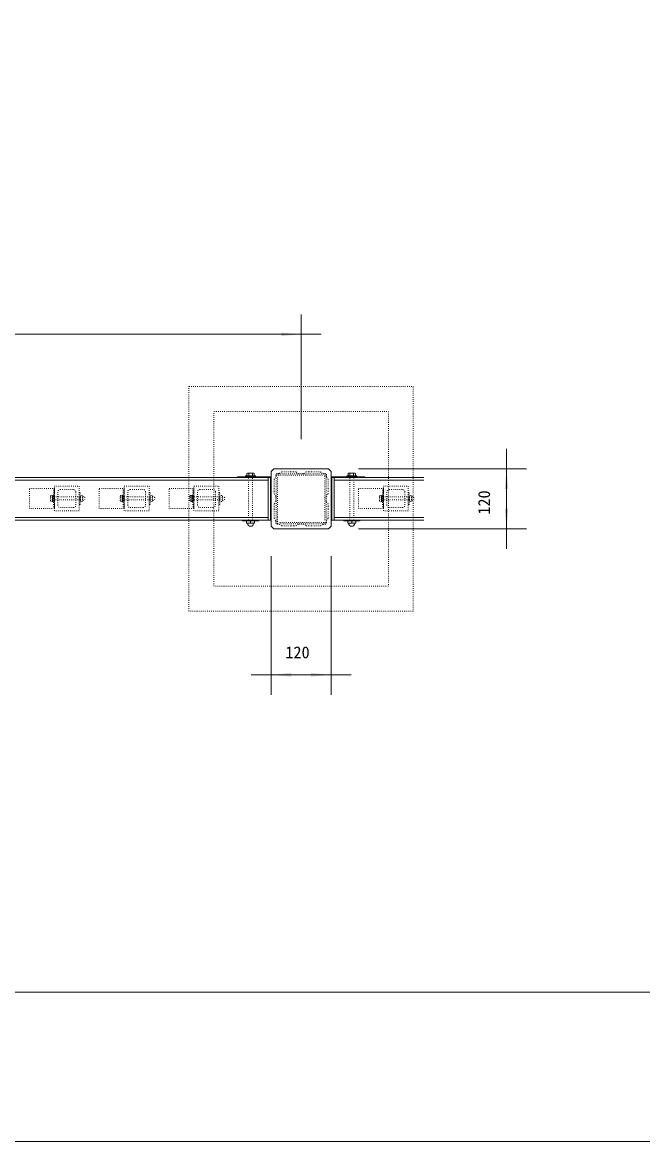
# Model space of a CAD drawing. Units: millimetres, scale not verified. Extents: x -3900 to 3900, y -2750 to 2750.
# Drawn here: x -605 to 639, y -2750 to -505 of the extents above; entities that cross this region are included whole.
import ezdxf
from ezdxf.enums import TextEntityAlignment as Align

# ---------------------------------------------------------------- set-up
doc = ezdxf.new("R2010")
doc.units = ezdxf.units.MM
doc.header["$LTSCALE"] = 20
doc.linetypes.add('USER5', pattern=[0.208282, 0.069427, -0.138855])
doc.layers.add('0-1_IMPORTED', color=30, linetype='Continuous', lineweight=18)
doc.styles.add('ＭＳ ゴシック', font='')
doc.styles.get('ＭＳ ゴシック').set_extended_font_data('MS Gothic')

msp = doc.modelspace()

# ---------------------------------------------------------------- linework, layer by layer
at = {"layer": '0-1_IMPORTED', "color": 1}
for p, q in [((-46, -1341), (-46, -1091)), ((-1546, -1131), (-46, -1131)), ((-46, -1131), (-6, -1131)), ((366, -1361), (366, -1401)), ((69, -1401), (406, -1401)), ((366, -1401), (366, -1521)), ((69, -1521), (406, -1521)), ((366, -1521), (366, -1561)), ((-106, -1576), (-106, -1853.83)), ((14, -1576), (14, -1853.83)), ((-146, -1813.83), (-106, -1813.83)), ((-106, -1813.83), (14, -1813.83)), ((14, -1813.83), (54, -1813.83))]:
    msp.add_line(p, q, dxfattribs=at)
at = {"layer": '0-1_IMPORTED'}
for p, q in [((-151.24, -1409.5), (-151.24, -1415)), ((-143.76, -1409.5), (-143.76, -1415)), ((51.76, -1409.5), (51.76, -1415)), ((59.24, -1409.5), (59.24, -1415)), ((-1479.5, -1423.5), (-112.5, -1423.5)), ((200, -1423.5), (20.5, -1423.5)), ((-112.5, -1498.5), (-1479.5, -1498.5)), ((20.5, -1498.5), (200, -1498.5)), ((-153.51, -1510), (-141.49, -1510)), ((-147.5, -1509.29), (-147.5, -1505.71)), ((61.51, -1510), (49.49, -1510)), ((55.5, -1509.29), (55.5, -1505.71)), ((-3900, -2450), (3900, -2450))]:
    msp.add_line(p, q, dxfattribs=at)
at = {"layer": '0-1_IMPORTED', "linetype": 'USER5'}
for p, q in [((-46, -1411), (-91.4, -1411)), ((-0.6, -1411), (-46, -1411)), ((-549, -1457.34), (-545, -1457.34)), ((-543, -1442.75), (-543, -1477.75)), ((-534, -1447.25), (-534, -1473.25)), ((-503, -1442.25), (-529, -1442.25)), ((-498, -1473.25), (-498, -1447.25)), ((-489, -1456.25), (-487.99, -1454.5)), ((-489, -1456.25), (-489, -1464.25)), ((-484, -1458.26), (-489, -1458.26)), ((-485.01, -1454.5), (-487.99, -1454.5)), ((-484, -1456.25), (-485.01, -1454.5)), ((-483.75, -1456), (-484, -1456)), ((-484, -1456.25), (-484, -1464.25)), ((-409, -1457.34), (-405, -1457.34)), ((-403, -1442.75), (-403, -1477.75)), ((-394, -1447.25), (-394, -1473.25)), ((-363, -1442.25), (-389, -1442.25)), ((-358, -1473.25), (-358, -1447.25)), ((-349, -1456.25), (-347.99, -1454.5)), ((-349, -1456.25), (-349, -1464.25)), ((-344, -1458.26), (-349, -1458.26)), ((-345.01, -1454.5), (-347.99, -1454.5)), ((-344, -1456.25), (-345.01, -1454.5)), ((-343.75, -1456), (-344, -1456)), ((-344, -1456.25), (-344, -1464.25)), ((-269, -1457.34), (-265, -1457.34)), ((-263, -1442.75), (-263, -1477.75)), ((-254, -1447.25), (-254, -1473.25)), ((-223, -1442.25), (-249, -1442.25)), ((-218, -1473.25), (-218, -1447.25)), ((-209, -1456.25), (-207.99, -1454.5)), ((-209, -1456.25), (-209, -1464.25)), ((-204, -1458.26), (-209, -1458.26)), ((-205.01, -1454.5), (-207.99, -1454.5)), ((-204, -1456.25), (-205.01, -1454.5)), ((-203.75, -1456), (-204, -1456)), ((-204, -1456.25), (-204, -1464.25)), ((111, -1457.34), (115, -1457.34)), ((117, -1442.75), (117, -1477.75)), ((126, -1447.25), (126, -1473.25)), ((157, -1442.25), (131, -1442.25)), ((162, -1473.25), (162, -1447.25)), ((171, -1456.25), (172.01, -1454.5)), ((171, -1456.25), (171, -1464.25)), ((176, -1458.26), (171, -1458.26)), ((174.99, -1454.5), (172.01, -1454.5)), ((176, -1456.25), (174.99, -1454.5)), ((176.25, -1456), (176, -1456)), ((176, -1456.25), (176, -1464.25)), ((-549, -1463.16), (-545, -1463.16)), ((-529, -1478.25), (-503, -1478.25)), ((-484, -1462.24), (-489, -1462.24)), ((-489, -1464.25), (-487.99, -1466)), ((-485.01, -1466), (-487.99, -1466)), ((-484, -1464.25), (-485.01, -1466)), ((-483.75, -1464.5), (-484, -1464.5)), ((-409, -1463.16), (-405, -1463.16)), ((-389, -1478.25), (-363, -1478.25)), ((-344, -1462.24), (-349, -1462.24)), ((-349, -1464.25), (-347.99, -1466)), ((-345.01, -1466), (-347.99, -1466)), ((-344, -1464.25), (-345.01, -1466)), ((-343.75, -1464.5), (-344, -1464.5)), ((-269, -1463.16), (-265, -1463.16)), ((-249, -1478.25), (-223, -1478.25)), ((-204, -1462.24), (-209, -1462.24)), ((-209, -1464.25), (-207.99, -1466)), ((-205.01, -1466), (-207.99, -1466)), ((-204, -1464.25), (-205.01, -1466)), ((-203.75, -1464.5), (-204, -1464.5)), ((111, -1463.16), (115, -1463.16)), ((131, -1478.25), (157, -1478.25)), ((176, -1462.24), (171, -1462.24)), ((171, -1464.25), (172.01, -1466)), ((174.99, -1466), (172.01, -1466)), ((176, -1464.25), (174.99, -1466)), ((176.25, -1464.5), (176, -1464.5))]:
    msp.add_line(p, q, dxfattribs=at)
at = {"layer": '0-1_IMPORTED'}
for points in [[(-3900, 2750), (3900, 2750), (3900, -2750), (-3900, -2750)], [(-141.3, -1409.5), (-140, -1410.25), (-140, -1415), (-155, -1415), (-155, -1410.25), (-153.7, -1409.5)], [(-106, -1406), (-101, -1401), (9, -1401), (14, -1406), (14, -1516), (9, -1521), (-101, -1521), (-106, -1516)], [(49.3, -1409.5), (48, -1410.25), (48, -1415), (63, -1415), (63, -1410.25), (61.7, -1409.5)], [(-1479.5, -1418.5), (-112.5, -1418.5), (-112.5, -1503.5), (-1479.5, -1503.5)], [(-106, -1503.5), (-107.5, -1503.5), (-107.5, -1418.5), (-174, -1418.5), (-174, -1417), (-106, -1417)], [(-137.5, -1415), (-137.5, -1417), (-157.5, -1417), (-157.5, -1415)], [(-112.5, -1418.5), (-107.5, -1418.5), (-107.5, -1503.5), (-112.5, -1503.5)], [(14, -1503.5), (15.5, -1503.5), (15.5, -1418.5), (82, -1418.5), (82, -1417), (14, -1417)], [(20.5, -1418.5), (15.5, -1418.5), (15.5, -1503.5), (20.5, -1503.5)], [(45.5, -1415), (45.5, -1417), (65.5, -1417), (65.5, -1415)], [(-163.5, -1503.5), (-131.5, -1503.5), (-131.5, -1505), (-163.5, -1505)], [(39.5, -1503.5), (71.5, -1503.5), (71.5, -1505), (39.5, -1505)], [(-155.5, -1505), (-139.5, -1505), (-139.5, -1510), (-155.5, -1510)], [(47.5, -1505), (63.5, -1505), (63.5, -1510), (47.5, -1510)]]:
    msp.add_lwpolyline(points, close=True, dxfattribs=at)
at = {"layer": '0-1_IMPORTED', "linetype": 'USER5'}
for points in [[(-271, -1236), (179, -1236), (179, -1686), (-271, -1686)], [(-221, -1286), (129, -1286), (129, -1636), (-221, -1636)], [(9, -1401), (14, -1406), (14, -1516), (9, -1521), (-101, -1521), (-106, -1516), (-106, -1406), (-101, -1401)], [(-541, -1435.25), (-491, -1435.25), (-491, -1485.25), (-541, -1485.25)], [(-401, -1435.25), (-351, -1435.25), (-351, -1485.25), (-401, -1485.25)], [(-261, -1435.25), (-211, -1435.25), (-211, -1485.25), (-261, -1485.25)], [(-143.5, -1415), (-143.5, -1503.5), (-151.5, -1503.5), (-151.5, -1415)], [(51.5, -1415), (51.5, -1503.5), (59.5, -1503.5), (59.5, -1415)], [(119, -1435.25), (169, -1435.25), (169, -1485.25), (119, -1485.25)], [(-541, -1440.25), (-541, -1480.25), (-591, -1480.25), (-591, -1440.25)], [(-549, -1455.8), (-548.25, -1454.5), (-545, -1454.5), (-545, -1466), (-548.25, -1466), (-549, -1464.7)], [(-545, -1454.25), (-543, -1454.25), (-543, -1466.25), (-545, -1466.25)], [(-545, -1457.25), (-489, -1457.25), (-489, -1463.25), (-545, -1463.25)], [(-489, -1448.25), (-491, -1448.25), (-491, -1472.25), (-489, -1472.25)], [(-401, -1440.25), (-401, -1480.25), (-451, -1480.25), (-451, -1440.25)], [(-409, -1455.8), (-408.25, -1454.5), (-405, -1454.5), (-405, -1466), (-408.25, -1466), (-409, -1464.7)], [(-405, -1454.25), (-403, -1454.25), (-403, -1466.25), (-405, -1466.25)], [(-405, -1457.25), (-349, -1457.25), (-349, -1463.25), (-405, -1463.25)], [(-349, -1448.25), (-351, -1448.25), (-351, -1472.25), (-349, -1472.25)], [(-261, -1440.25), (-261, -1480.25), (-311, -1480.25), (-311, -1440.25)], [(-269, -1455.8), (-268.25, -1454.5), (-265, -1454.5), (-265, -1466), (-268.25, -1466), (-269, -1464.7)], [(-265, -1454.25), (-263, -1454.25), (-263, -1466.25), (-265, -1466.25)], [(-265, -1457.25), (-209, -1457.25), (-209, -1463.25), (-265, -1463.25)], [(-209, -1448.25), (-211, -1448.25), (-211, -1472.25), (-209, -1472.25)], [(119, -1440.25), (119, -1480.25), (69, -1480.25), (69, -1440.25)], [(111, -1455.8), (111.75, -1454.5), (115, -1454.5), (115, -1466), (111.75, -1466), (111, -1464.7)], [(115, -1454.25), (117, -1454.25), (117, -1466.25), (115, -1466.25)], [(115, -1457.25), (171, -1457.25), (171, -1463.25), (115, -1463.25)], [(171, -1448.25), (169, -1448.25), (169, -1472.25), (171, -1472.25)]]:
    msp.add_lwpolyline(points, close=True, dxfattribs=at)
for points in [[(-97, -1413), (-97, -1417), (-100, -1422), (-100, -1440), (-100, -1446), (-100, -1451), (-96.5, -1456), (-96.5, -1466), (-100, -1471), (-100, -1476), (-100, -1482), (-100, -1500), (-97, -1505), (-97, -1509)], [(2, -1410), (-2, -1410), (-7, -1407), (-25, -1407), (-31, -1407), (-36, -1407), (-41, -1410.5), (-51, -1410.5), (-56, -1407), (-61, -1407), (-67, -1407), (-85, -1407), (-90, -1410), (-94, -1410)], [(-91.4, -1413.3), (-46, -1413.3), (-0.6, -1413.3)], [(8, -1471), (4.5, -1466), (4.5, -1456), (8, -1451), (8, -1446), (8, -1440), (8, -1422), (5, -1417), (5, -1413)], [(-96, -1415.6), (-96, -1461), (-96, -1506.4)], [(-93.7, -1506.4), (-93.7, -1461), (-93.7, -1415.6)], [(1.7, -1415.6), (1.7, -1461), (1.7, -1506.4)], [(4, -1506.4), (4, -1461), (4, -1415.6)], [(5, -1509), (5, -1505), (8, -1500), (8, -1482), (8, -1476), (8, -1471)], [(-94, -1512), (-90, -1512), (-85, -1515), (-67, -1515), (-61, -1515), (-56, -1515), (-51, -1511.5), (-41, -1511.5), (-36, -1515), (-31, -1515), (-25, -1515), (-7, -1515), (-2, -1512), (2, -1512)], [(-0.6, -1508.7), (-46, -1508.7), (-91.4, -1508.7)], [(-91.4, -1511), (-46, -1511), (-0.6, -1511)]]:
    msp.add_lwpolyline(points, dxfattribs=at)
at = {"layer": '0-1_IMPORTED'}
msp.add_lwpolyline([(200, -1418.5), (20.5, -1418.5), (20.5, -1503.5), (200, -1503.5)], dxfattribs=at)
at = {"layer": '0-1_IMPORTED', "linetype": 'USER5'}
for centre, radius, start, end in [((-94, -1413), 3, 90, 180), ((-91.4, -1415.6), 4.6, 90, 180), ((-91.4, -1415.6), 2.3, 90, 180), ((-0.6, -1415.6), 4.6, 0, 90), ((-0.6, -1415.6), 2.3, 360, 90), ((2, -1413), 3, 0, 90), ((-529, -1447.25), 5, 90, 180), ((-503, -1447.25), 5, 0, 90), ((-483.75, -1460.25), 4.25, 270, 90), ((-389, -1447.25), 5, 90, 180), ((-363, -1447.25), 5, 0, 90), ((-343.75, -1460.25), 4.25, 270, 90), ((-249, -1447.25), 5, 90, 180), ((-223, -1447.25), 5, 0, 90), ((-203.75, -1460.25), 4.25, 270, 90), ((131, -1447.25), 5, 90, 180), ((157, -1447.25), 5, 0, 90), ((176.25, -1460.25), 4.25, 270, 90), ((-529, -1473.25), 5, 180, 270), ((-503, -1473.25), 5, 270, 0), ((-389, -1473.25), 5, 180, 270), ((-363, -1473.25), 5, 270, 0), ((-249, -1473.25), 5, 180, 270), ((-223, -1473.25), 5, 270, 0), ((131, -1473.25), 5, 180, 270), ((157, -1473.25), 5, 270, 0), ((-94, -1509), 3, 180, 270), ((-91.4, -1506.4), 4.6, 180, 270), ((-91.4, -1506.4), 2.3, 180, 270), ((-0.6, -1506.4), 4.6, 270, 360), ((-0.6, -1506.4), 2.3, 270, 360), ((2, -1509), 3, 270, 0)]:
    msp.add_arc(centre, radius, start, end, dxfattribs=at)
at = {"layer": '0-1_IMPORTED'}
for centre, start, end in [((-147.5, -1510), 180, 270), ((-147.5, -1510), 270, 360), ((55.5, -1510), 180, 270), ((55.5, -1510), 270, 360)]:
    msp.add_arc(centre, 6.01, start, end, dxfattribs=at)
at = {"layer": '0-1_IMPORTED', "color": 1}
for points in [[(-46, -1131), (-86, -1134.5), (-86, -1127.5)], [(366, -1401), (369.5, -1441), (362.5, -1441)], [(366, -1521), (362.5, -1481), (369.5, -1481)], [(-106, -1813.83), (-66, -1810.33), (-66, -1817.33)], [(14, -1813.83), (-26, -1817.33), (-26, -1810.33)]]:
    msp.add_solid(points, dxfattribs=at)

# ---------------------------------------------------------------- texts
at = {"layer": '0-1_IMPORTED', "color": 7, "style": 'ＭＳ ゴシック'}
msp.add_text('120', height=23.88, rotation=90, dxfattribs=at).set_placement((340.07, -1492.75), align=Align.BOTTOM_LEFT)
msp.add_text('120', height=23.88, dxfattribs=at).set_placement((-77.75, -1787.91), align=Align.BOTTOM_LEFT)

doc.saveas('drawing.dxf')
